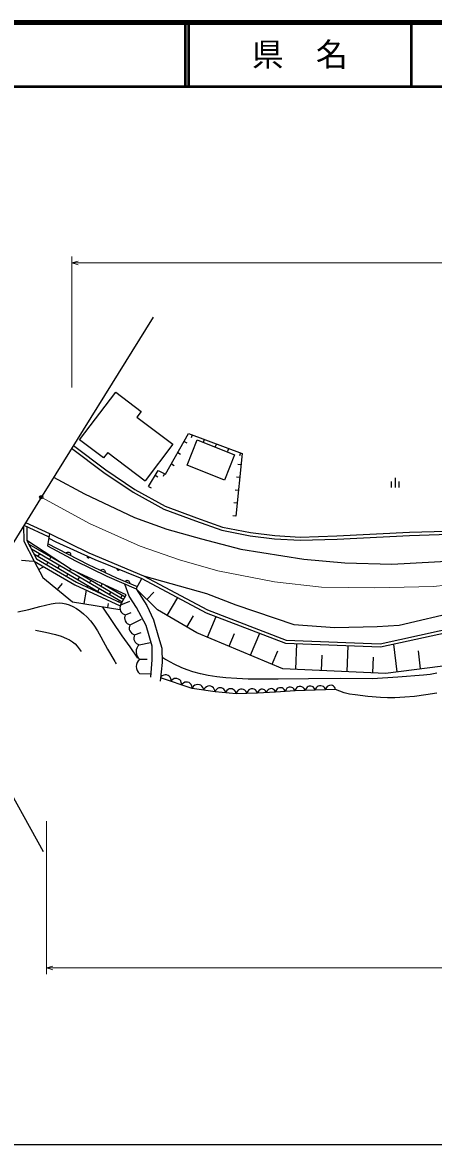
# Model space of a CAD drawing. Units: millimetres, scale not verified. Extents: x 40000 to 680000, y 20000 to 380000.
# Drawn here: x 272345 to 336497, y 205000 to 380000 of the extents above; entities that cross this region are included whole.
import ezdxf
from ezdxf.enums import TextEntityAlignment as Align

# ---------------------------------------------------------------- set-up
doc = ezdxf.new("R2010")
doc.units = ezdxf.units.MM
doc.header["$LTSCALE"] = 1000
doc.header["$PDMODE"] = 32
doc.header["$PDSIZE"] = 500
doc.linetypes.add('CHAIN', pattern=[18.5, 12, -1.5, 3.5, -1.5])
for name, color, linetype, lineweight in [('M-BGD', 7, 'Continuous', 25), ('M-BMK', 2, 'CHAIN', 13), ('M-BMK-OTRS', 5, 'Continuous', 25), ('M-BMK-SRVR', 3, 'Continuous', 25), ('M-STR-HTXT', 7, 'Continuous', 13), ('M-TTL', 2, 'Continuous', 140), ('M-TTL-BAND', 7, 'Continuous', 25), ('M-TTL-LINE', 7, 'Continuous', 50)]:
    doc.layers.add(name, color=color, linetype=linetype, lineweight=lineweight)
doc.layers.add('M-OTRS', color=6, linetype='Continuous')
doc.layers.add('M-TTL-TXT', color=7, linetype='Continuous')
doc.styles.add('ＭＳ ゴシック', font='')
doc.styles.get('ＭＳ ゴシック').set_extended_font_data('MS Gothic')

msp = doc.modelspace()

# ---------------------------------------------------------------- linework, layer by layer
at = {"layer": 'M-BGD'}
for p, q in [((281275, 314907), (286905, 322335)), ((286905, 322335), (290874, 319327)), ((290874, 319327), (290202, 318441)), ((290202, 318441), (295789, 314207)), ((294681, 309568), (298279, 315893)), ((298279, 315893), (306636, 312760)), ((298836, 315685), (298661, 315216)), ((280026, 313594), (285047, 309800)), ((280291, 314020), (285338, 310207)), ((285008, 312078), (281275, 314907)), ((295789, 314207), (291475, 308515)), ((297577, 314660), (298012, 314412)), ((298047, 310961), (299624, 314903)), ((299624, 314903), (305427, 312582)), ((300722, 314977), (300547, 314509)), ((302609, 314270), (302433, 313802)), ((304495, 313563), (304319, 313094)), ((285652, 312928), (285008, 312078)), ((285652, 312928), (291475, 308515)), ((296581, 312909), (297016, 312662)), ((305427, 312582), (303850, 308639)), ((306636, 312760), (305649, 303010)), ((306381, 312855), (306205, 312387)), ((285047, 309800), (289632, 306724)), ((285338, 310207), (289892, 307152)), ((292011, 307653), (293520, 310148)), ((293520, 310148), (294681, 309568)), ((295585, 311158), (296020, 310911)), ((303850, 308639), (298047, 310961)), ((306461, 311027), (305963, 311077)), ((277216, 309081), (282015, 306487)), ((293054, 309376), (293482, 309118)), ((294515, 309651), (294292, 309203)), ((306258, 309022), (305760, 309073)), ((329879, 308388), (329879, 307488)), ((330479, 308984), (330479, 307484)), ((331079, 308388), (331079, 307488)), ((282015, 306487), (289824, 302815)), ((289632, 306724), (294391, 304113)), ((289892, 307152), (294600, 304568)), ((292011, 307653), (292439, 307394)), ((306055, 307018), (305558, 307069)), ((294600, 304568), (299495, 302725)), ((305852, 305014), (305355, 305064)), ((289824, 302815), (294893, 300952)), ((294391, 304113), (299324, 302256)), ((305649, 303010), (305152, 303060)), ((272504, 301510), (272553, 299104)), ((272552, 301588), (276354, 299821)), ((272818, 302015), (276565, 300274)), ((273007, 301376), (273051, 299230)), ((299324, 302256), (303444, 300805)), ((299495, 302725), (303576, 301288)), ((303576, 301288), (307933, 300428)), ((332732, 300492), (353016, 301130)), ((276565, 300274), (276266, 298355)), ((276453, 299553), (277546, 298995)), ((276565, 300274), (282728, 297290)), ((294893, 300952), (300291, 299445)), ((300291, 299445), (306401, 297829)), ((303444, 300805), (307855, 299934)), ((307855, 299934), (311685, 299470)), ((307933, 300428), (311730, 299968)), ((311685, 299470), (315689, 299238)), ((311730, 299968), (315696, 299738)), ((315689, 299238), (321436, 299412)), ((315696, 299738), (321416, 299911)), ((321416, 299911), (332732, 300492)), ((321436, 299412), (332753, 299992)), ((332753, 299992), (353035, 300631)), ((272553, 299104), (274157, 295985)), ((273051, 299230), (274535, 296344)), ((279936, 294694), (273051, 299230)), ((273348, 298652), (278384, 295717)), ((273682, 298457), (273557, 298244)), ((273744, 297882), (287910, 289626)), ((275339, 297723), (275238, 297550)), ((276266, 298355), (280617, 296051)), ((282665, 295411), (276321, 298707)), ((277546, 298995), (283646, 296222)), ((306401, 297829), (316259, 296298)), ((272186, 296126), (272803, 296104)), ((272803, 296104), (273416, 296042)), ((273416, 296042), (274032, 295962)), ((274139, 297113), (285222, 290654)), ((274157, 295985), (275525, 293416)), ((274157, 295985), (280530, 292271)), ((274535, 296344), (280761, 292715)), ((274535, 296344), (280761, 292715)), ((275004, 297148), (274769, 296746)), ((276326, 295839), (276091, 295436)), ((276795, 296643), (276560, 296241)), ((279138, 297244), (279209, 297311)), ((279209, 297311), (279287, 297358)), ((279287, 297358), (279396, 297401)), ((279396, 297401), (279496, 297403)), ((279496, 297403), (279592, 297384)), ((279592, 297384), (279702, 297327)), ((279702, 297327), (279773, 297259)), ((279773, 297259), (279829, 297176)), ((279829, 297176), (279857, 297062)), ((279864, 296970), (279848, 296875)), ((279857, 297062), (279864, 296970)), ((280617, 296051), (285523, 293620)), ((282447, 296767), (282442, 296719)), ((282442, 296719), (282448, 296673)), ((282448, 296673), (282465, 296617)), ((282465, 296617), (282495, 296577)), ((282495, 296577), (282532, 296544)), ((282532, 296544), (282588, 296518)), ((282588, 296518), (282637, 296512)), ((282637, 296512), (282687, 296516)), ((282687, 296516), (282741, 296540)), ((282728, 297290), (291218, 293720)), ((282741, 296540), (282778, 296566)), ((282778, 296566), (282812, 296601)), ((283646, 296222), (290983, 293278)), ((316259, 296298), (322627, 295709)), ((329959, 295495), (341444, 296137)), ((274841, 294701), (275635, 295124)), ((278117, 295334), (277882, 294932)), ((279439, 294024), (279205, 293622)), ((279859, 294745), (279673, 294427)), ((288554, 290736), (279936, 294694)), ((280891, 294256), (288144, 290029)), ((287101, 293321), (282665, 295411)), ((284521, 294537), (284589, 294606)), ((284589, 294606), (284666, 294656)), ((284666, 294656), (284772, 294704)), ((284772, 294704), (284872, 294710)), ((284872, 294710), (284969, 294695)), ((284969, 294695), (285082, 294642)), ((285082, 294642), (285155, 294577)), ((285155, 294577), (285214, 294496)), ((285214, 294496), (285247, 294383)), ((285257, 294292), (285245, 294196)), ((285247, 294383), (285257, 294292)), ((287101, 294836), (287098, 294788)), ((287098, 294788), (287105, 294743)), ((287105, 294743), (287125, 294687)), ((287125, 294687), (287157, 294649)), ((287157, 294649), (287195, 294617)), ((287195, 294617), (287253, 294594)), ((287253, 294594), (287302, 294590)), ((287302, 294590), (287352, 294596)), ((287352, 294596), (287404, 294623)), ((287404, 294623), (287440, 294650)), ((287440, 294650), (287472, 294687)), ((322627, 295709), (329959, 295495)), ((275525, 293416), (280143, 289664)), ((277834, 291540), (278595, 292478)), ((280530, 292271), (287602, 289004)), ((280761, 292715), (287812, 289458)), ((281230, 293519), (280996, 293117)), ((281497, 293978), (281464, 293922)), ((283021, 293015), (282786, 292612)), ((284787, 292466), (284577, 292107)), ((285255, 292251), (288377, 290432)), ((285523, 293620), (290087, 291657)), ((290274, 291995), (287101, 293321)), ((289024, 290527), (288315, 292420)), ((288319, 292812), (288384, 292885)), ((288384, 292885), (288458, 292938)), ((288458, 292938), (288562, 292990)), ((288562, 292990), (288662, 293000)), ((288662, 293000), (288759, 292990)), ((288759, 292990), (288874, 292942)), ((288874, 292942), (288950, 292880)), ((288950, 292880), (289012, 292802)), ((289012, 292802), (289050, 292690)), ((289050, 292690), (289064, 292600)), ((289064, 292600), (289057, 292504)), ((290087, 291657), (290983, 293278)), ((290983, 293278), (301019, 287949)), ((291218, 293720), (301227, 288405)), ((291218, 293720), (301063, 290917)), ((281988, 289355), (282337, 291436)), ((282552, 292210), (282404, 291956)), ((284343, 291705), (284109, 291303)), ((286134, 291200), (285900, 290798)), ((286432, 291711), (286368, 291602)), ((287925, 290695), (287690, 290293)), ((287812, 289458), (288554, 290736)), ((290119, 288763), (289024, 290527)), ((293405, 288398), (290087, 291657)), ((290087, 291657), (291762, 289067)), ((291746, 290028), (292849, 291150)), ((301063, 290917), (305618, 289187)), ((273353, 288459), (275075, 288927)), ((275075, 288927), (276814, 289337)), ((276814, 289337), (277448, 289429)), ((277448, 289429), (278094, 289462)), ((278094, 289462), (278600, 289428)), ((278600, 289428), (279109, 289331)), ((279109, 289331), (279655, 289161)), ((279655, 289161), (280194, 288929)), ((280143, 289664), (287523, 288427)), ((280194, 288929), (280772, 288611)), ((284853, 288818), (286329, 286570)), ((285678, 288736), (285786, 289380)), ((287456, 289891), (287333, 289679)), ((287602, 289004), (287812, 289458)), ((287688, 289169), (289090, 289746)), ((291640, 285964), (290119, 288763)), ((291762, 289067), (292796, 286816)), ((294941, 287500), (296580, 290306)), ((305618, 289187), (314687, 286108)), ((271635, 288082), (273353, 288459)), ((280772, 288611), (281325, 288237)), ((281325, 288237), (281895, 287774)), ((281895, 287774), (282423, 287268)), ((282423, 287268), (282970, 286655)), ((288410, 287612), (289296, 287973)), ((299549, 284808), (293405, 288398)), ((298013, 285706), (299040, 287464)), ((301019, 287949), (313416, 283175)), ((301227, 288405), (313518, 283672)), ((301231, 284109), (302579, 287348)), ((331137, 286024), (342188, 288597)), ((282970, 286655), (283475, 285997)), ((283475, 285997), (284059, 285115)), ((286329, 286570), (287853, 284357)), ((289131, 286056), (290904, 286942)), ((292614, 282740), (291640, 285964)), ((292796, 286816), (293587, 284139)), ((314687, 286108), (321098, 285644)), ((321098, 285644), (327678, 285771)), ((327678, 285771), (331137, 286024)), ((328190, 283108), (344043, 286578)), ((328235, 282605), (344182, 286096)), ((274407, 285237), (275960, 284913)), ((275960, 284913), (277524, 284524)), ((277524, 284524), (278370, 284266)), ((278370, 284266), (279209, 283946)), ((279209, 283946), (279714, 283695)), ((279714, 283695), (280183, 283396)), ((284059, 285115), (284591, 284201)), ((284591, 284201), (285643, 282246)), ((287853, 284357), (289091, 282616)), ((289853, 284499), (290863, 284840)), ((293587, 284139), (294074, 282436)), ((313001, 279211), (299549, 284808)), ((304594, 282709), (305425, 284707)), ((307957, 281310), (309380, 284730)), ((313518, 283672), (328190, 283108)), ((280183, 283396), (280560, 283080)), ((280560, 283080), (280897, 282720)), ((280897, 282720), (281212, 282320)), ((281212, 282320), (281513, 281903)), ((285643, 282246), (286745, 280325)), ((289091, 282616), (290309, 280860)), ((290575, 282943), (292348, 283273)), ((292614, 280610), (292614, 282740)), ((294074, 282436), (294135, 280185)), ((311320, 279911), (312196, 282016)), ((313416, 283175), (328235, 282605)), ((315001, 279120), (315183, 283107)), ((323002, 278755), (323186, 282800)), ((330827, 278714), (330273, 283051)), ((334477, 279181), (334120, 281977)), ((286745, 280325), (286851, 280144)), ((286851, 280144), (286963, 279956)), ((290595, 280696), (291812, 280716)), ((292370, 277873), (292614, 280610)), ((294135, 280185), (293830, 277264)), ((294565, 280712), (294257, 280883)), ((294873, 280542), (294565, 280712)), ((296032, 279923), (294873, 280542)), ((319002, 278937), (319111, 281347)), ((327002, 278572), (327113, 281016)), ((290616, 278448), (292265, 278407)), ((294605, 278262), (294390, 278226)), ((294819, 278258), (294605, 278262)), ((295074, 278170), (294819, 278258)), ((297214, 279361), (296032, 279923)), ((298075, 279015), (297214, 279361)), ((298944, 278731), (298075, 279015)), ((300141, 278421), (298944, 278731)), ((301344, 278172), (300141, 278421)), ((329002, 278481), (313001, 279211)), ((339952, 279880), (329002, 278481)), ((335974, 278332), (334914, 278210)), ((337020, 278513), (335974, 278332)), ((294018, 277973), (293887, 277806)), ((298819, 276109), (293887, 277806)), ((294168, 278100), (294018, 277973)), ((294390, 278226), (294168, 278100)), ((295246, 278042), (295074, 278170)), ((295393, 277881), (295246, 278042)), ((295491, 277645), (295393, 277881)), ((295534, 277451), (295491, 277645)), ((295531, 277240), (295534, 277451)), ((295662, 277407), (295531, 277240)), ((295812, 277534), (295662, 277407)), ((296034, 277660), (295812, 277534)), ((296249, 277697), (296034, 277660)), ((296463, 277692), (296249, 277697)), ((296718, 277604), (296463, 277692)), ((296890, 277476), (296718, 277604)), ((297037, 277315), (296890, 277476)), ((297135, 277079), (297037, 277315)), ((297179, 276885), (297135, 277079)), ((297175, 276674), (297179, 276885)), ((297306, 276841), (297175, 276674)), ((297456, 276969), (297306, 276841)), ((297678, 277094), (297456, 276969)), ((297893, 277131), (297678, 277094)), ((298107, 277126), (297893, 277131)), ((298362, 277038), (298107, 277126)), ((298534, 276910), (298362, 277038)), ((298681, 276749), (298534, 276910)), ((298779, 276513), (298681, 276749)), ((298823, 276319), (298779, 276513)), ((299248, 276640), (299046, 276466)), ((299460, 276721), (299248, 276640)), ((299680, 276760), (299460, 276721)), ((299958, 276722), (299680, 276760)), ((300160, 276626), (299958, 276722)), ((300342, 276491), (300160, 276626)), ((301474, 276516), (301254, 276477)), ((302703, 277952), (301344, 278172)), ((301753, 276478), (301474, 276516)), ((304061, 277793), (302703, 277952)), ((305815, 277668), (304061, 277793)), ((307561, 277604), (305815, 277668)), ((312270, 277598), (307561, 277604)), ((316975, 277652), (312270, 277598)), ((321971, 277668), (316975, 277652)), ((317350, 276504), (317105, 276494)), ((317538, 276452), (317350, 276504)), ((318687, 276555), (318503, 276489)), ((318932, 276565), (318687, 276555)), ((319120, 276512), (318932, 276565)), ((319298, 276424), (319120, 276512)), ((320085, 276550), (319914, 276448)), ((320268, 276616), (320085, 276550)), ((320514, 276626), (320268, 276616)), ((320702, 276573), (320514, 276626)), ((320879, 276485), (320702, 276573)), ((326955, 277642), (321971, 277668)), ((330939, 277896), (326955, 277642)), ((334914, 278210), (330939, 277896)), ((298819, 276109), (298823, 276319)), ((298919, 276305), (298819, 276109)), ((302409, 275622), (298819, 276109)), ((299046, 276466), (298919, 276305)), ((300491, 276270), (300342, 276491)), ((300575, 276081), (300491, 276270)), ((300614, 275865), (300575, 276081)), ((300714, 276062), (300614, 275865)), ((300841, 276223), (300714, 276062)), ((301042, 276397), (300841, 276223)), ((301254, 276477), (301042, 276397)), ((301954, 276383), (301753, 276478)), ((302137, 276248), (301954, 276383)), ((302285, 276027), (302137, 276248)), ((302369, 275837), (302285, 276027)), ((302409, 275622), (302369, 275837)), ((302492, 275805), (302409, 275622)), ((305694, 275318), (302409, 275622)), ((302601, 275956), (302492, 275805)), ((302778, 276122), (302601, 275956)), ((302968, 276204), (302778, 276122)), ((303166, 276248), (302968, 276204)), ((303421, 276224), (303166, 276248)), ((303608, 276144), (303421, 276224)), ((303780, 276029), (303608, 276144)), ((303923, 275834), (303780, 276029)), ((304007, 275664), (303923, 275834)), ((304051, 275470), (304007, 275664)), ((304134, 275653), (304051, 275470)), ((304244, 275804), (304134, 275653)), ((304421, 275970), (304244, 275804)), ((304610, 276052), (304421, 275970)), ((304809, 276095), (304610, 276052)), ((305064, 276072), (304809, 276095)), ((305251, 275992), (305064, 276072)), ((305423, 275877), (305251, 275992)), ((305566, 275682), (305423, 275877)), ((305650, 275512), (305566, 275682)), ((305694, 275318), (305650, 275512)), ((305757, 275511), (305694, 275318)), ((309040, 275378), (305694, 275318)), ((305851, 275676), (305757, 275511)), ((306010, 275863), (305851, 275676)), ((306193, 275967), (306010, 275863)), ((306388, 276033), (306193, 275967)), ((306647, 276038), (306388, 276033)), ((306845, 275979), (306647, 276038)), ((307031, 275882), (306845, 275979)), ((307197, 275701), (307031, 275882)), ((307301, 275539), (307197, 275701)), ((307367, 275348), (307301, 275539)), ((307430, 275542), (307367, 275348)), ((307524, 275707), (307430, 275542)), ((307683, 275894), (307524, 275707)), ((307866, 275997), (307683, 275894)), ((308061, 276064), (307866, 275997)), ((308320, 276068), (308061, 276064)), ((308518, 276009), (308320, 276068)), ((308704, 275912), (308518, 276009)), ((308870, 275731), (308704, 275912)), ((308974, 275570), (308870, 275731)), ((309040, 275378), (308974, 275570)), ((311838, 275561), (309040, 275378)), ((309085, 275543), (309040, 275378)), ((309157, 275685), (309085, 275543)), ((309283, 275848), (309157, 275685)), ((309432, 275942), (309283, 275848)), ((309593, 276005), (309432, 275942)), ((309810, 276019), (309593, 276005)), ((309977, 275977), (309810, 276019)), ((310137, 275903), (309977, 275977)), ((310283, 275758), (310137, 275903)), ((310376, 275627), (310283, 275758)), ((310439, 275470), (310376, 275627)), ((310485, 275634), (310439, 275470)), ((310556, 275776), (310485, 275634)), ((310683, 275939), (310556, 275776)), ((310831, 276033), (310683, 275939)), ((310992, 276096), (310831, 276033)), ((311209, 276110), (310992, 276096)), ((311377, 276068), (311209, 276110)), ((311536, 275994), (311377, 276068)), ((311683, 275849), (311536, 275994)), ((311776, 275718), (311683, 275849)), ((311838, 275561), (311776, 275718)), ((314880, 275743), (311838, 275561)), ((311889, 275740), (311838, 275561)), ((311967, 275893), (311889, 275740)), ((312106, 276069), (311967, 275893)), ((312267, 276171), (312106, 276069)), ((312443, 276238), (312267, 276171)), ((312678, 276252), (312443, 276238)), ((312861, 276206), (312678, 276252)), ((313033, 276125), (312861, 276206)), ((313192, 275967), (313033, 276125)), ((313292, 275824), (313192, 275967)), ((313359, 275652), (313292, 275824)), ((313410, 275831), (313359, 275652)), ((313488, 275984), (313410, 275831)), ((313627, 276161), (313488, 275984)), ((313788, 276262), (313627, 276161)), ((313964, 276330), (313788, 276262)), ((314199, 276344), (313964, 276330)), ((314381, 276297), (314199, 276344)), ((314554, 276216), (314381, 276297)), ((314713, 276058), (314554, 276216)), ((314813, 275915), (314713, 276058)), ((314880, 275743), (314813, 275915)), ((321207, 275987), (314880, 275743)), ((314937, 275928), (314880, 275743)), ((315022, 276086), (314937, 275928)), ((315169, 276265), (315022, 276086)), ((315339, 276367), (315169, 276265)), ((315523, 276434), (315339, 276367)), ((315768, 276443), (315523, 276434)), ((315956, 276391), (315768, 276443)), ((316134, 276303), (315956, 276391)), ((316295, 276135), (316134, 276303)), ((316396, 275984), (316295, 276135)), ((316462, 275804), (316396, 275984)), ((316518, 275989), (316462, 275804)), ((316603, 276146), (316518, 275989)), ((316751, 276326), (316603, 276146)), ((316921, 276428), (316751, 276326)), ((317105, 276494), (316921, 276428)), ((317716, 276363), (317538, 276452)), ((317877, 276195), (317716, 276363)), ((317978, 276045), (317877, 276195)), ((318044, 275865), (317978, 276045)), ((318100, 276050), (318044, 275865)), ((318185, 276207), (318100, 276050)), ((318333, 276387), (318185, 276207)), ((318503, 276489), (318333, 276387)), ((319459, 276256), (319298, 276424)), ((319559, 276106), (319459, 276256)), ((319626, 275926), (319559, 276106)), ((319682, 276110), (319626, 275926)), ((319767, 276268), (319682, 276110)), ((319914, 276448), (319767, 276268)), ((321040, 276317), (320879, 276485)), ((321141, 276166), (321040, 276317)), ((321207, 275987), (321141, 276166)), ((321867, 275697), (321207, 275956)), ((322527, 275474), (321867, 275697)), ((323377, 275263), (322527, 275474)), ((324243, 275111), (323377, 275263)), ((326236, 274874), (324243, 275111)), ((328218, 274699), (326236, 274874)), ((333538, 274896), (331996, 274748)), ((335284, 275114), (333538, 274896)), ((337010, 275391), (335284, 275114)), ((329333, 274649), (328218, 274699)), ((330451, 274660), (329333, 274649)), ((331996, 274748), (330451, 274660))]:
    msp.add_line(p, q, dxfattribs=at)
for centre, radius, start, end in [((288633, 288661), 1072, 151.74121, 258.00142), ((289354, 287105), 1072, 151.74121, 258.00142), ((290076, 285548), 1072, 151.74121, 258.00142), ((290798, 283992), 1072, 151.74121, 258.00142), ((291597, 281829), 1513, 132.5495, 228.50177), ((291618, 279581), 1513, 132.5495, 228.50177)]:
    msp.add_arc(centre, radius, start, end, dxfattribs=at)
at = {"layer": 'M-BMK'}
for p, q in [((275495, 305843), (282824, 301849)), ((282824, 301849), (290733, 298340)), ((290733, 298340), (296861, 296192)), ((296861, 296192), (302832, 294464)), ((302832, 294464), (311688, 292735)), ((311688, 292735), (319020, 291950)), ((336462, 292054), (343794, 292788)), ((319020, 291950), (327348, 291845)), ((327348, 291845), (336462, 292054))]:
    msp.add_line(p, q, dxfattribs=at)
at = {"layer": 'M-BMK-OTRS'}
for p, q in [((292743, 334025), (275407, 306175)), ((275143, 305750), (263204, 286569)), ((263657, 272141), (275598, 250728))]:
    msp.add_line(p, q, dxfattribs=at)
at = {"layer": 'M-BMK-SRVR'}
for radius in [249, 7.5]:
    msp.add_circle((275275, 305963), radius, dxfattribs=at)
at = {"layer": 'M-OTRS'}
msp.add_point((275274, 305962), dxfattribs=at)
at = {"layer": 'M-STR-HTXT'}
for p, q in [((280061, 323069), (280061, 343503)), ((280061, 342503), (281061, 342788)), ((281061, 342215), (280061, 342503)), ((280061, 342503), (483326, 342503)), ((276101, 255438), (276101, 231550)), ((276101, 232550), (277101, 232835)), ((277101, 232262), (276101, 232550)), ((276101, 232550), (502486, 232550))]:
    msp.add_line(p, q, dxfattribs=at)
at = {"layer": 'M-TTL'}
msp.add_line((680000, 380000), (40000, 380000), dxfattribs=at)
at = {"layer": 'M-TTL-BAND'}
msp.add_line((40000, 205000), (579000, 205000), dxfattribs=at)
at = {"layer": 'M-TTL-LINE'}
for p, q in [((297750, 380000), (297750, 370000)), ((298250, 380000), (298250, 370000)), ((333000, 380000), (333000, 370000)), ((40000, 370000), (680000, 370000))]:
    msp.add_line(p, q, dxfattribs=at)

# ---------------------------------------------------------------- texts
at = {"layer": 'M-TTL-TXT', "style": 'ＭＳ ゴシック'}
msp.add_text('県\u3000名', height=3666, dxfattribs=at).set_placement((315625, 375000), align=Align.MIDDLE_CENTER)

doc.saveas('drawing.dxf')
